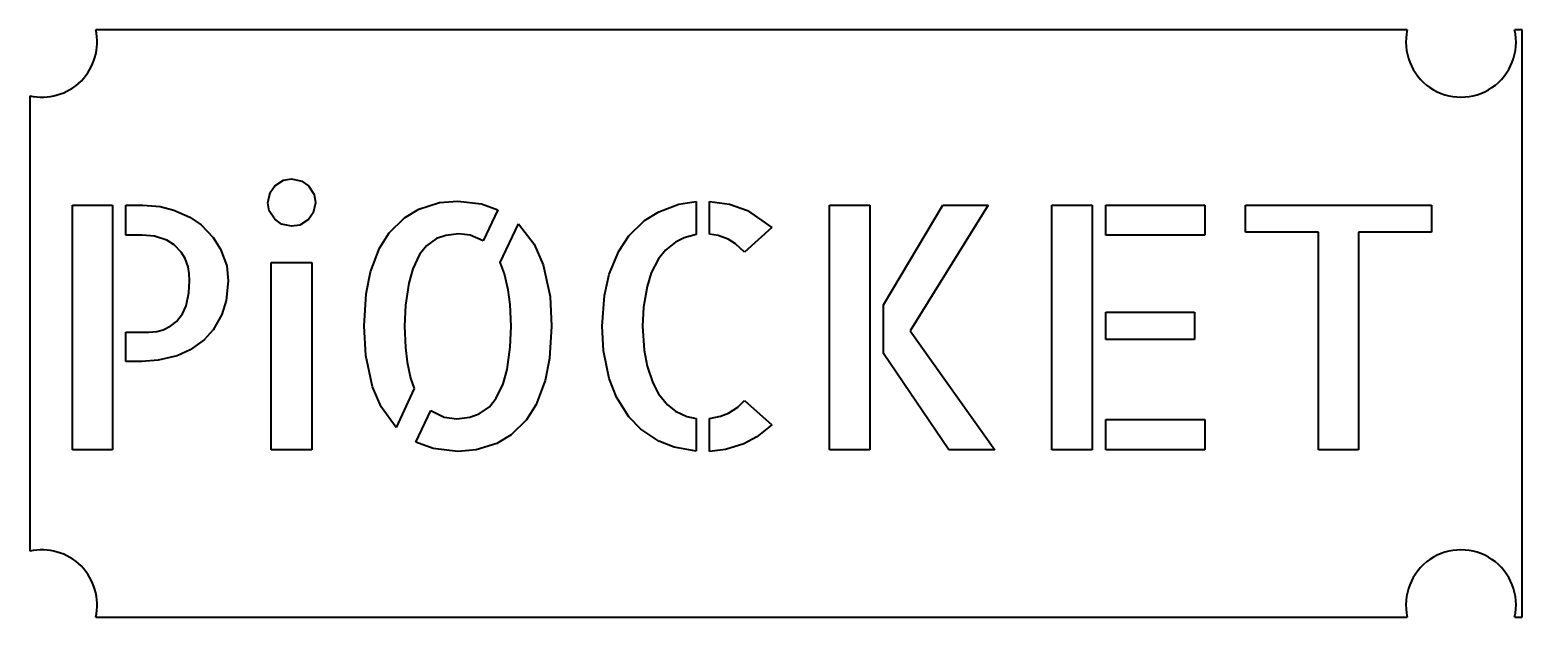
# Model space of a CAD drawing. Header units: inches. Extents: x -29.5 to 31.5, y -12 to 12.
import ezdxf

# ---------------------------------------------------------------- set-up
doc = ezdxf.new("R2010")
doc.units = ezdxf.units.IN
doc.header["$MEASUREMENT"] = 0
doc.layers.add('Visible', color=7, linetype='Continuous', lineweight=40)

msp = doc.modelspace()

# ---------------------------------------------------------------- linework, layer by layer
at = {"layer": 'Visible'}
for p, q in [((26.806, 12), (-26.806, 12)), ((31.5, 12), (31.194, 12)), ((31.5, -12), (31.5, 12)), ((-29.5, 9.306), (-29.5, -9.306)), ((-2.269, 4.989), (-2.269, 3.633)), ((-1.714, 3.646), (-1.714, 4.989)), ((-27.755, -5.156), (-27.755, 4.839)), ((-27.755, 4.839), (-26.128, 4.839)), ((-26.128, 4.839), (-26.128, -5.156)), ((-25.572, 3.607), (-25.572, 4.839)), ((-25.572, 4.839), (-24.88, 4.839)), ((-10.368, 4.65), (-10.965, 3.374)), ((3.182, -5.156), (3.182, 4.839)), ((3.182, 4.839), (4.838, 4.839)), ((4.838, 4.839), (4.838, -5.156)), ((5.393, 0.757), (7.822, 4.839)), ((9.679, 4.839), (6.479, -0.3)), ((7.822, 4.839), (9.679, 4.839)), ((12.271, -5.156), (12.271, 4.839)), ((12.271, 4.839), (13.924, 4.839)), ((13.924, 4.839), (13.924, -5.156)), ((14.482, 3.607), (14.482, 4.839)), ((14.482, 4.839), (18.523, 4.839)), ((18.523, 4.839), (18.523, 3.607)), ((20.192, 3.728), (20.192, 4.839)), ((20.192, 4.839), (27.8, 4.839)), ((27.8, 4.839), (27.8, 3.728)), ((-10.273, 2.493), (-9.526, 4.067)), ((0.836, 3.917), (-0.29, 2.914)), ((23.176, 3.728), (20.192, 3.728)), ((23.176, -5.156), (23.176, 3.728)), ((27.8, 3.728), (24.816, 3.728)), ((24.816, 3.728), (24.816, -5.156)), ((-24.908, 3.607), (-25.572, 3.607)), ((18.523, 3.607), (14.482, 3.607)), ((-19.633, 2.493), (-17.977, 2.493)), ((-19.633, -5.156), (-19.633, 2.493)), ((-17.977, 2.493), (-17.977, -5.156)), ((5.393, -1.222), (5.393, 0.757)), ((14.482, 0.46), (18.102, 0.46)), ((14.482, -0.653), (14.482, 0.46)), ((18.102, 0.46), (18.102, -0.653)), ((-25.572, -1.548), (-25.572, -0.354)), ((-25.572, -0.354), (-24.637, -0.354)), ((6.479, -0.3), (9.951, -5.156)), ((18.102, -0.653), (14.482, -0.653)), ((-24.921, -1.548), (-25.572, -1.548)), ((8.065, -5.156), (5.393, -1.222)), ((-13.786, -2.661), (-14.531, -4.247)), ((-13.717, -4.844), (-13.107, -3.555)), ((-0.29, -3.149), (0.836, -4.139)), ((-2.269, -3.88), (-2.269, -5.211)), ((-1.714, -5.224), (-1.714, -3.88)), ((14.482, -5.156), (14.482, -3.922)), ((14.482, -3.922), (18.523, -3.922)), ((18.523, -3.922), (18.523, -5.156)), ((-26.128, -5.156), (-27.755, -5.156)), ((-17.977, -5.156), (-19.633, -5.156)), ((4.838, -5.156), (3.182, -5.156)), ((9.951, -5.156), (8.065, -5.156)), ((13.924, -5.156), (12.271, -5.156)), ((18.523, -5.156), (14.482, -5.156)), ((24.816, -5.156), (23.176, -5.156)), ((-26.806, -12), (26.806, -12)), ((31.194, -12), (31.5, -12))]:
    msp.add_line(p, q, dxfattribs=at)
for points in [[(-19.767, 4.935, 0), (-19.678, 5.353, 0), (-19.483, 5.627, 0)], [(-19.483, 5.627, 0), (-19.13, 5.856, 0), (-18.804, 5.911, 0)], [(-18.804, 5.911, 0), (-18.387, 5.822, 0), (-18.112, 5.627, 0)], [(-18.112, 5.627, 0), (-17.882, 5.27, 0), (-17.827, 4.935, 0)], [(-19.489, 4.257, 0), (-19.713, 4.61, 0), (-19.767, 4.935, 0)], [(-17.827, 4.935, 0), (-17.917, 4.52, 0), (-18.112, 4.25, 0)], [(-13.602, 4.67, 0), (-12.751, 4.938, 0), (-12.009, 5.002, 0)], [(-12.009, 5.002, 0), (-11.033, 4.892, 0), (-10.368, 4.65, 0)], [(-3.796, 4.569, 0), (-2.973, 4.875, 0), (-2.269, 4.989, 0)], [(-1.714, 4.989, 0), (-0.901, 4.878, 0), (-0.166, 4.62, 0), (0.836, 3.917, 0)], [(-24.88, 4.839, 0), (-24.17, 4.776, 0), (-23.618, 4.636, 0)], [(-23.618, 4.636, 0), (-22.96, 4.345, 0), (-22.499, 4.026, 0)], [(-14.809, 3.701, 0), (-14.186, 4.319, 0), (-13.602, 4.67, 0)], [(-5.009, 3.578, 0), (-4.375, 4.203, 0), (-3.796, 4.569, 0)], [(-22.499, 4.026, 0), (-22.005, 3.518, 0), (-21.7, 3.043, 0)], [(-18.804, 3.971, 0), (-19.22, 4.061, 0), (-19.489, 4.257, 0)], [(-18.112, 4.25, 0), (-18.47, 4.025, 0), (-18.804, 3.971, 0)], [(-15.569, 2.107, 0), (-15.201, 3.079, 0), (-14.809, 3.701, 0)], [(-11.968, 3.661, 0), (-12.5, 3.601, 0), (-12.876, 3.471, 0)], [(-10.965, 3.374, 0), (-11.5, 3.605, 0), (-11.968, 3.661, 0)], [(-9.526, 4.067, 0), (-8.882, 3.237, 0), (-8.516, 2.399, 0)], [(-23.903, 3.409, 0), (-24.406, 3.568, 0), (-24.908, 3.607, 0)], [(-23.313, 2.921, 0), (-23.602, 3.217, 0), (-23.903, 3.409, 0)], [(-12.876, 3.471, 0), (-13.293, 3.175, 0), (-13.568, 2.826, 0)], [(-5.816, 2.018, 0), (-5.419, 2.962, 0), (-5.009, 3.578, 0)], [(-3.111, 3.328, 0), (-3.522, 2.996, 0), (-3.803, 2.643, 0)], [(-2.269, 3.633, 0), (-2.755, 3.504, 0), (-3.111, 3.328, 0)], [(-0.955, 3.443, 0), (-1.367, 3.594, 0), (-1.714, 3.646, 0)], [(-0.29, 2.914, 0), (-0.653, 3.253, 0), (-0.955, 3.443, 0)], [(-23.035, 2.311, 0), (-23.156, 2.659, 0), (-23.313, 2.921, 0)], [(-21.7, 3.043, 0), (-21.454, 2.353, 0), (-21.395, 1.747, 0)], [(-13.568, 2.826, 0), (-13.847, 2.234, 0), (-14.01, 1.652, 0)], [(-10.26, 2.467, 0), (-10.27, 2.482, 0), (-10.273, 2.493, 0)], [(-9.947, 1.381, 0), (-10.099, 2.036, 0), (-10.26, 2.467, 0)], [(-3.803, 2.643, 0), (-4.096, 2.067, 0), (-4.27, 1.51, 0)], [(-22.968, 1.747, 0), (-22.989, 2.045, 0), (-23.035, 2.311, 0)], [(-15.833, -0.111, 0), (-15.75, 1.206, 0), (-15.569, 2.107, 0)], [(-8.516, 2.399, 0), (-8.237, 1.097, 0), (-8.17, -0.111, 0)], [(-6.108, -0.111, 0), (-6.017, 1.151, 0), (-5.816, 2.018, 0)], [(-23.117, 0.724, 0), (-22.997, 1.248, 0), (-22.968, 1.747, 0)], [(-21.395, 1.747, 0), (-21.475, 0.941, 0), (-21.652, 0.371, 0)], [(-14.01, 1.652, 0), (-14.14, 0.745, 0), (-14.179, -0.111, 0)], [(-9.826, -0.111, 0), (-9.87, 0.778, 0), (-9.947, 1.381, 0)], [(-4.27, 1.51, 0), (-4.411, 0.664, 0), (-4.455, -0.111, 0)], [(-23.51, 0.079, 0), (-23.266, 0.395, 0), (-23.117, 0.724, 0)], [(-24.046, -0.253, 0), (-23.734, -0.099, 0), (-23.51, 0.079, 0)], [(-21.652, 0.371, 0), (-22.004, -0.258, 0), (-22.37, -0.666, 0)], [(-24.637, -0.354, 0), (-24.304, -0.322, 0), (-24.046, -0.253, 0)], [(-15.494, -2.586, 0), (-15.767, -1.305, 0), (-15.833, -0.111, 0)], [(-14.179, -0.111, 0), (-14.139, -0.978, 0), (-14.071, -1.576, 0)], [(-9.995, -1.881, 0), (-9.865, -0.968, 0), (-9.826, -0.111, 0)], [(-8.17, -0.111, 0), (-8.253, -1.43, 0), (-8.435, -2.335, 0)], [(-5.816, -2.246, 0), (-6.052, -1.119, 0), (-6.108, -0.111, 0)], [(-4.455, -0.111, 0), (-4.389, -1.088, 0), (-4.27, -1.737, 0)], [(-22.37, -0.666, 0), (-22.946, -1.078, 0), (-23.482, -1.317, 0)], [(-23.482, -1.317, 0), (-24.254, -1.503, 0), (-24.921, -1.548, 0)], [(-14.071, -1.576, 0), (-13.934, -2.23, 0), (-13.786, -2.661, 0)], [(-4.27, -1.737, 0), (-4.04, -2.429, 0), (-3.803, -2.877, 0)], [(-10.436, -3.054, 0), (-10.157, -2.465, 0), (-9.995, -1.881, 0)], [(-8.435, -2.335, 0), (-8.805, -3.312, 0), (-9.201, -3.936, 0)], [(-5.009, -3.813, 0), (-5.516, -3.007, 0), (-5.816, -2.246, 0)], [(-14.531, -4.247, 0), (-15.141, -3.412, 0), (-15.494, -2.586, 0)], [(-3.803, -2.877, 0), (-3.436, -3.325, 0), (-3.104, -3.582, 0)], [(-13.107, -3.555, 0), (-12.568, -3.83, 0), (-12.05, -3.896, 0)], [(-11.133, -3.698, 0), (-10.711, -3.399, 0), (-10.436, -3.054, 0)], [(-3.104, -3.582, 0), (-2.645, -3.796, 0), (-2.269, -3.88, 0)], [(-0.948, -3.664, 0), (-0.564, -3.416, 0), (-0.29, -3.149, 0)], [(-12.05, -3.896, 0), (-11.514, -3.834, 0), (-11.133, -3.698, 0)], [(-9.201, -3.936, 0), (-9.826, -4.551, 0), (-10.407, -4.898, 0)], [(-3.796, -4.804, 0), (-4.52, -4.319, 0), (-5.009, -3.813, 0)], [(-1.714, -3.88, 0), (-1.274, -3.793, 0), (-0.948, -3.664, 0)], [(0.836, -4.139, 0), (0.22, -4.628, 0), (-0.317, -4.912, 0)], [(-12.009, -5.224, 0), (-13.019, -5.105, 0), (-13.717, -4.844, 0)], [(-2.269, -5.211, 0), (-3.157, -5.056, 0), (-3.796, -4.804, 0)], [(-10.407, -4.898, 0), (-11.257, -5.161, 0), (-12.009, -5.224, 0)], [(-0.317, -4.912, 0), (-1.069, -5.144, 0), (-1.714, -5.224, 0)]]:
    msp.add_polyline3d(points, dxfattribs=at)
for centre, start, end in [((-29, 11.5), 257.16041, 12.83959), ((29, 11.5), 167.16041, 12.83959), ((-29, -11.5), 347.16041, 102.83959), ((29, -11.5), 347.16041, 192.83959)]:
    msp.add_arc(centre, 2.25, start, end, dxfattribs=at)

doc.saveas('drawing.dxf')
